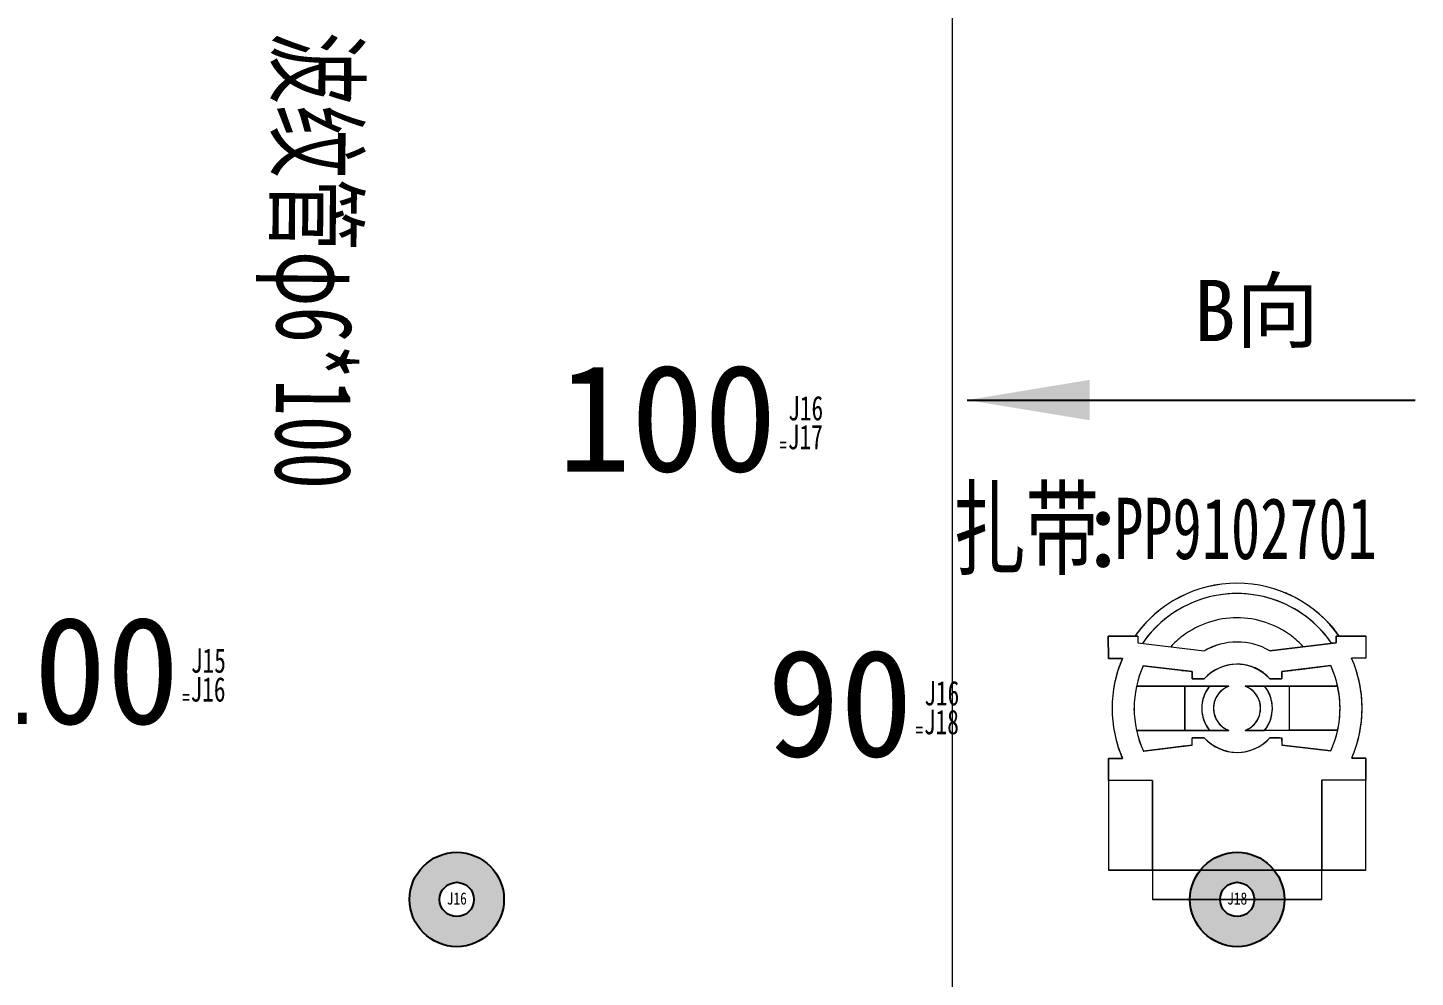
# Model space of a CAD drawing. Header units: millimetres. Extents: x -2653 to 6698, y -4403 to -42.
# Drawn here: x 704.39 to 749.68, y -892.81 to -861.83 of the extents above; entities that cross this region are included whole.
import ezdxf
from ezdxf.enums import TextEntityAlignment as Align

# ---------------------------------------------------------------- set-up
doc = ezdxf.new("R2010")
doc.units = ezdxf.units.MM
doc.header["$MEASUREMENT"] = 0
for name, color, linetype in [('DIM', 6, 'Continuous'), ('文字', 3, 'Continuous'), ('管-供应商', 43, 'Continuous'), ('管-内径', 2, 'Continuous'), ('管-名称', 59, 'Continuous'), ('管-外径', 6, 'Continuous'), ('管-编码', 58, 'Continuous'), ('节点长度', 1, 'Continuous'), ('节点长度-L', 32, 'Continuous'), ('轮廓线', 7, 'Continuous'), ('附件-供应商', 43, 'Continuous'), ('附件-名称', 53, 'Continuous'), ('附件-数量', 21, 'Continuous'), ('附件-编码', 52, 'Continuous')]:
    doc.layers.add(name, color=color, linetype=linetype)
for name, color, linetype, plot in [('供方编码', 51, 'Continuous', False), ('备注', 4, 'Continuous', False), ('管-ID', 7, 'Continuous', False), ('管-L', 38, 'Continuous', False), ('管-不打印', 2, 'Continuous', False), ('管-位置', 18, 'Continuous', False), ('管-单位', 2, 'Continuous', False), ('管-工位', 4, 'Continuous', False), ('管-开口', 64, 'Continuous', False), ('管-数量', 6, 'Continuous', False), ('管-类别', 56, 'Continuous', False), ('管-规格', 56, 'Continuous', False), ('管-重叠值', 49, 'Continuous', False), ('管-颜色', 14, 'Continuous', False), ('节点长度-E1', 53, 'Continuous', False), ('节点长度-E2', 53, 'Continuous', False), ('节点长度-不打印', 14, 'Continuous', False), ('附件-不打印', 2, 'Continuous', False), ('隐藏-节点长度辅助', 202, 'Continuous', False), ('隐藏-辅助信息', 3, 'Continuous', False)]:
    doc.layers.add(name, color=color, linetype=linetype, plot=plot)
doc.styles.add('CL', font='', dxfattribs={"height": 2})
doc.styles.get("Standard").update_dxf_attribs({"font": 'txt', "bigfont": 'gbcbig.shx'})
doc.styles.get('CL').set_extended_font_data('SimSun')
doc.dimstyles.get("Standard").update_dxf_attribs({"dimtxt": 10, "dimasz": 0.18, "dimexe": 0.18, "dimexo": 0.0625, "dimgap": 0.09, "dimtad": 0, "dimtih": 1, "dimtoh": 1, "dimdec": 4, "dimzin": 0, "dimdsep": 46, "dimtxsty": 'Standard', "dimcen": 0.09, "dimadec": 0, "dimazin": 0, "dimtfac": 1, "dimtdec": 4, "dimtofl": 0, "dimtmove": 0, "dimatfit": 3, "dimfxl": 1, "dimtolj": 1, "dimtzin": 0, "dimarcsym": 0})

# ---------------------------------------------------------------- blocks, each defined once
blk = doc.blocks.new('附件')
at = {"layer": '文字', "color": 3, "style": 'CL'}
blk.add_text(':', height=2.5, dxfattribs=at).set_placement((-3.788, -0.382), align=Align.MIDDLE_CENTER)
at = {"layer": '附件-不打印', "color": 3, "style": 'CL', "width": 0.7, "flags": 5}
for tag, p in [('范围', (-8.485, -1.318)), ('工位', (-6.896, -1.318)), ('位置', (-5.306, -1.318)), ('供方编码', (-8.485, -1.616))]:
    blk.add_attdef(tag, text='', height=0.2, dxfattribs=at).set_placement(p, align=Align.MIDDLE_CENTER)
at = {"layer": '附件-不打印', "color": 1, "style": 'CL'}
for tag, width, flags, p in [('单位', 0.6, 1, (-3.717, -1.318)), ('选项', 0.7, 13, (-6.896, -1.616)), ('备注', 0.7, 5, (-5.306, -1.616)), ('规格', 0.7, 5, (-3.717, -1.616))]:
    blk.add_attdef(tag, text='', height=0.2, dxfattribs=dict(at, width=width, flags=flags)).set_placement(p, align=Align.MIDDLE_CENTER)
at = {"layer": '附件-供应商', "color": 3, "style": 'CL', "width": 0.7, "flags": 8}
blk.add_attdef('供应商', text='', height=2.5, dxfattribs=at).set_placement((-13.399, -0.419), align=Align.MIDDLE_RIGHT)
at = {"layer": '附件-名称', "color": 3, "style": 'CL', "width": 0.7, "flags": 4}
blk.add_attdef('名称', text='', height=2.5, dxfattribs=at).set_placement((-3.92, -0.382), align=Align.MIDDLE_RIGHT)
at = {"layer": '附件-数量', "color": 2, "style": 'CL', "width": 0.7, "flags": 2}
blk.add_attdef('*', text='', height=1, dxfattribs=at).set_placement((15.719, -0.382), align=Align.MIDDLE_CENTER)
at = {"layer": '附件-数量', "color": 2, "style": 'CL', "width": 0.7, "flags": 4}
blk.add_attdef('数量', text='', height=1.2, dxfattribs=at).set_placement((16.072, -0.382), align=Align.MIDDLE_LEFT)
at = {"layer": '附件-编码', "color": 2, "style": 'CL', "width": 0.7, "flags": 4}
blk.add_attdef('编码', text='', height=2.5, dxfattribs=at).set_placement((-3.651, -0.382), align=Align.MIDDLE_LEFT)
blk = doc.blocks.new('ZDS143X5')
at = {"color": 7, "lineweight": 0, "ltscale": 0.005122}
blk.add_line((959.016, 664.952), (959.081, 664.877), dxfattribs=at)
at = {"color": 7, "lineweight": 0, "ltscale": 0.003894}
blk.add_line((959.081, 664.877), (959.128, 664.82), dxfattribs=at)
at = {"color": 7, "lineweight": 0, "ltscale": 0.002816}
blk.add_line((959.121, 664.829), (959.154, 664.787), dxfattribs=at)
at = {"color": 7, "lineweight": 0, "ltscale": 0.05}
for p, q in [((951.756, 664.599), (952.716, 664.6)), ((951.756, 664.599), (952.716, 664.6)), ((951.756, 664.599), (952.716, 664.6)), ((952.717, 664.6), (951.757, 664.599)), ((959.197, 664.605), (960.157, 664.606)), ((959.197, 664.605), (960.157, 664.606)), ((959.197, 664.605), (960.157, 664.606)), ((960.157, 664.606), (959.197, 664.605))]:
    blk.add_line(p, q, dxfattribs=at)
at = {"color": 7, "lineweight": 0, "ltscale": 0.045113}
for p, q in [((951.756, 664.599), (952.622, 664.6)), ((959.29, 664.605), (960.156, 664.606))]:
    blk.add_line(p, q, dxfattribs=at)
at = {"color": 7, "lineweight": 0, "ltscale": 0.037491}
blk.add_line((951.757, 663.879), (951.756, 664.599), dxfattribs=at)
at = {"color": 7, "lineweight": 0, "ltscale": 0.037502}
blk.add_line((951.756, 664.599), (951.757, 663.879), dxfattribs=at)
blk.add_line((951.756, 664.599), (951.757, 663.879), dxfattribs=at)
at = {"color": 7, "lineweight": 0, "ltscale": 0.0375}
for p, q in [((951.757, 663.879), (951.757, 664.599)), ((951.757, 663.879), (951.757, 664.599)), ((951.757, 663.879), (951.757, 664.599)), ((960.157, 664.606), (960.157, 663.886)), ((960.157, 664.606), (960.157, 663.886)), ((960.157, 664.606), (960.157, 663.886)), ((951.76, 659.895), (951.759, 660.615)), ((951.76, 659.895), (951.76, 660.615)), ((951.76, 660.615), (951.76, 659.895)), ((951.76, 660.615), (951.76, 659.895)), ((951.76, 659.895), (951.76, 660.615)), ((951.76, 659.895), (951.76, 660.615)), ((960.16, 660.622), (960.16, 659.902)), ((960.16, 659.902), (960.16, 660.622)), ((960.16, 660.622), (960.16, 659.902)), ((960.16, 659.902), (960.16, 660.622)), ((960.16, 660.622), (960.16, 659.902))]:
    blk.add_line(p, q, dxfattribs=at)
at = {"color": 7, "lineweight": 0, "ltscale": 0.003705}
blk.add_line((952.694, 664.6), (952.623, 664.6), dxfattribs=at)
at = {"color": 7, "lineweight": 0, "ltscale": 0.011093}
blk.add_line((952.717, 664.6), (952.717, 664.387), dxfattribs=at)
at = {"color": 7, "lineweight": 0, "ltscale": 0.011089}
for p, q in [((952.717, 664.6), (952.717, 664.387)), ((952.717, 664.6), (952.717, 664.387)), ((952.717, 664.6), (952.717, 664.387)), ((959.196, 664.605), (959.197, 664.392)), ((959.197, 664.392), (959.197, 664.605))]:
    blk.add_line(p, q, dxfattribs=at)
at = {"color": 7, "lineweight": 0, "ltscale": 0.113944}
for p, q in [((952.717, 664.387), (954.889, 664.127)), ((952.717, 664.387), (954.889, 664.127)), ((952.717, 664.387), (954.889, 664.127)), ((959.197, 664.392), (957.025, 664.129)), ((957.025, 664.129), (959.197, 664.392)), ((957.025, 664.129), (959.197, 664.392)), ((957.025, 664.129), (959.197, 664.392))]:
    blk.add_line(p, q, dxfattribs=at)
at = {"color": 7, "lineweight": 0, "ltscale": 0.113943}
blk.add_line((952.717, 664.387), (954.889, 664.127), dxfattribs=at)
at = {"color": 7, "lineweight": 0, "ltscale": 0.004282}
blk.add_line((955.957, 664.411), (955.874, 664.409), dxfattribs=at)
at = {"color": 7, "lineweight": 0, "ltscale": 0.008021}
blk.add_line((959.196, 664.392), (959.043, 664.374), dxfattribs=at)
at = {"color": 7, "lineweight": 0, "ltscale": 0.011087}
blk.add_line((959.197, 664.392), (959.196, 664.605), dxfattribs=at)
blk.add_line((959.197, 664.392), (959.196, 664.605), dxfattribs=at)
blk.add_line((959.197, 664.392), (959.196, 664.605), dxfattribs=at)
at = {"color": 7, "lineweight": 0, "ltscale": 0.004887}
blk.add_line((959.29, 664.605), (959.196, 664.605), dxfattribs=at)
at = {"color": 7, "lineweight": 0, "ltscale": 0.037505}
blk.add_line((960.157, 664.606), (960.157, 663.886), dxfattribs=at)
at = {"color": 7, "lineweight": 0, "ltscale": 0.023988}
for p, q in [((952.218, 663.88), (951.757, 663.879)), ((951.757, 663.879), (952.217, 663.88))]:
    blk.add_line(p, q, dxfattribs=at)
at = {"color": 7, "lineweight": 0, "ltscale": 0.023991}
for p, q in [((952.218, 663.88), (951.757, 663.879)), ((952.218, 663.88), (951.757, 663.879)), ((952.218, 663.88), (951.757, 663.879)), ((960.157, 663.886), (959.696, 663.886)), ((960.157, 663.886), (959.696, 663.886)), ((960.157, 663.886), (959.696, 663.886)), ((952.22, 660.616), (951.759, 660.615)), ((951.76, 660.615), (952.22, 660.616)), ((951.76, 660.615), (952.22, 660.616)), ((951.76, 660.615), (952.22, 660.616)), ((959.699, 660.622), (960.16, 660.622)), ((959.699, 660.622), (960.16, 660.622)), ((959.699, 660.622), (960.16, 660.622))]:
    blk.add_line(p, q, dxfattribs=at)
at = {"color": 7, "lineweight": 0, "ltscale": 0.00149}
blk.add_line((955.298, 664.307), (955.271, 664.298), dxfattribs=at)
at = {"color": 7, "lineweight": 0, "ltscale": 0.023998}
for p, q in [((960.157, 663.886), (959.696, 663.886)), ((959.699, 660.622), (960.16, 660.622))]:
    blk.add_line(p, q, dxfattribs=at)
at = {"color": 7, "lineweight": 0, "ltscale": 0.083626}
for p, q in [((954.493, 663.45), (952.899, 663.64)), ((954.493, 663.45), (952.899, 663.64)), ((954.493, 663.45), (952.899, 663.64)), ((952.899, 663.64), (954.493, 663.449)), ((957.421, 663.452), (959.015, 663.645)), ((959.015, 663.645), (957.421, 663.452)), ((959.015, 663.645), (957.421, 663.452)), ((959.015, 663.645), (957.421, 663.452)), ((952.901, 660.856), (954.495, 661.049)), ((952.901, 660.856), (954.495, 661.049)), ((954.495, 661.049), (952.901, 660.856)), ((952.901, 660.856), (954.495, 661.049)), ((957.423, 661.052), (959.018, 660.861)), ((957.423, 661.052), (959.018, 660.861)), ((959.018, 660.861), (957.423, 661.052)), ((957.423, 661.052), (959.018, 660.861))]:
    blk.add_line(p, q, dxfattribs=at)
at = {"color": 7, "lineweight": 0, "ltscale": 0.026441}
blk.add_line((952.899, 663.64), (953.403, 663.58), dxfattribs=at)
blk.add_line((952.899, 663.64), (953.403, 663.58), dxfattribs=at)
blk.add_line((952.899, 663.64), (953.403, 663.58), dxfattribs=at)
at = {"color": 7, "lineweight": 0, "ltscale": 0.027111}
blk.add_line((953.403, 663.58), (953.92, 663.517), dxfattribs=at)
blk.add_line((953.403, 663.58), (953.92, 663.517), dxfattribs=at)
blk.add_line((953.403, 663.58), (953.92, 663.517), dxfattribs=at)
at = {"color": 7, "lineweight": 0, "ltscale": 0.012103}
blk.add_line((953.92, 663.517), (954.151, 663.49), dxfattribs=at)
blk.add_line((953.92, 663.517), (954.151, 663.49), dxfattribs=at)
blk.add_line((953.92, 663.517), (954.151, 663.49), dxfattribs=at)
at = {"color": 7, "lineweight": 0, "ltscale": 0.001674}
blk.add_line((954.15, 663.491), (954.177, 663.472), dxfattribs=at)
at = {"color": 7, "lineweight": 0, "ltscale": 0.000878}
blk.add_line((954.187, 663.486), (954.177, 663.472), dxfattribs=at)
at = {"color": 7, "lineweight": 0, "ltscale": 0.016096}
blk.add_line((954.186, 663.486), (954.493, 663.449), dxfattribs=at)
blk.add_line((954.186, 663.486), (954.493, 663.449), dxfattribs=at)
blk.add_line((954.186, 663.486), (954.493, 663.449), dxfattribs=at)
at = {"color": 7, "lineweight": 0, "ltscale": 0.0125}
for p, q in [((954.493, 663.45), (954.494, 663.21)), ((954.494, 663.209), (954.493, 663.449)), ((954.494, 663.209), (954.493, 663.449)), ((954.494, 663.209), (954.493, 663.449)), ((957.422, 663.212), (957.421, 663.452)), ((957.421, 663.452), (957.422, 663.212)), ((957.421, 663.452), (957.422, 663.212)), ((957.421, 663.452), (957.422, 663.212)), ((954.495, 661.049), (954.495, 661.289)), ((954.495, 661.049), (954.495, 661.289)), ((954.495, 661.049), (954.495, 661.289)), ((957.423, 661.292), (957.423, 661.052)), ((957.423, 661.292), (957.423, 661.052)), ((957.423, 661.292), (957.423, 661.052))]:
    blk.add_line(p, q, dxfattribs=at)
at = {"color": 7, "lineweight": 0, "ltscale": 0.001276}
blk.add_line((954.493, 663.449), (954.493, 663.425), dxfattribs=at)
blk.add_line((954.493, 663.449), (954.493, 663.425), dxfattribs=at)
blk.add_line((954.493, 663.449), (954.493, 663.425), dxfattribs=at)
at = {"color": 7, "lineweight": 0, "ltscale": 0.016089}
blk.add_line((957.421, 663.452), (957.728, 663.489), dxfattribs=at)
blk.add_line((957.421, 663.452), (957.728, 663.489), dxfattribs=at)
blk.add_line((957.421, 663.452), (957.728, 663.489), dxfattribs=at)
at = {"color": 7, "lineweight": 0, "ltscale": 0.000883}
blk.add_line((957.738, 663.475), (957.728, 663.489), dxfattribs=at)
at = {"color": 7, "lineweight": 0, "ltscale": 0.001685}
blk.add_line((957.764, 663.493), (957.738, 663.475), dxfattribs=at)
at = {"color": 7, "lineweight": 0, "ltscale": 0.012083}
blk.add_line((957.764, 663.493), (957.995, 663.521), dxfattribs=at)
blk.add_line((957.764, 663.493), (957.995, 663.521), dxfattribs=at)
blk.add_line((957.764, 663.493), (957.995, 663.521), dxfattribs=at)
at = {"color": 7, "lineweight": 0, "ltscale": 0.0271}
blk.add_line((957.995, 663.521), (958.511, 663.584), dxfattribs=at)
blk.add_line((957.995, 663.521), (958.511, 663.584), dxfattribs=at)
blk.add_line((957.995, 663.521), (958.511, 663.584), dxfattribs=at)
at = {"color": 7, "lineweight": 0, "ltscale": 0.01763}
blk.add_line((958.511, 663.584), (958.847, 663.625), dxfattribs=at)
blk.add_line((958.511, 663.584), (958.847, 663.625), dxfattribs=at)
blk.add_line((958.511, 663.584), (958.847, 663.625), dxfattribs=at)
at = {"color": 7, "lineweight": 0, "ltscale": 0.133297}
blk.add_line((955.235, 662.97), (952.676, 662.968), dxfattribs=at)
blk.add_line((955.235, 662.97), (952.676, 662.968), dxfattribs=at)
at = {"color": 7, "lineweight": 0, "ltscale": 0.082187}
for p, q in [((952.676, 662.968), (954.254, 662.969)), ((954.254, 662.969), (952.676, 662.968)), ((952.676, 662.968), (954.254, 662.969)), ((952.677, 661.528), (954.255, 661.529)), ((954.255, 661.529), (952.677, 661.528)), ((954.255, 661.529), (952.677, 661.528))]:
    blk.add_line(p, q, dxfattribs=at)
at = {"color": 7, "lineweight": 0, "ltscale": 0.041913}
for p, q in [((954.254, 662.969), (955.059, 662.97)), ((954.254, 662.969), (955.059, 662.97)), ((955.058, 662.97), (954.254, 662.969)), ((957.662, 662.972), (956.857, 662.971)), ((957.662, 662.972), (956.857, 662.971)), ((956.857, 662.971), (957.662, 662.972)), ((956.857, 662.971), (957.662, 662.972)), ((955.059, 661.53), (954.255, 661.529)), ((954.255, 661.529), (955.06, 661.53)), ((955.059, 661.53), (954.255, 661.529)), ((957.663, 661.532), (956.858, 661.531)), ((956.858, 661.531), (957.663, 661.532)), ((957.663, 661.532), (956.858, 661.531))]:
    blk.add_line(p, q, dxfattribs=at)
at = {"color": 7, "lineweight": 0, "ltscale": 0.075}
for p, q in [((954.255, 661.529), (954.254, 662.969)), ((954.254, 662.969), (954.255, 661.529)), ((954.255, 661.529), (954.254, 662.969)), ((954.254, 662.969), (954.255, 661.529)), ((957.662, 662.972), (957.663, 661.532)), ((957.662, 662.972), (957.663, 661.532)), ((953.2, 659.897), (951.76, 659.895)), ((953.2, 659.897), (951.76, 659.895)), ((953.2, 659.897), (951.76, 659.895)), ((953.2, 659.896), (951.76, 659.895)), ((960.16, 659.902), (958.72, 659.901)), ((960.16, 659.902), (958.72, 659.901)), ((960.16, 659.902), (958.72, 659.901)), ((960.16, 659.902), (958.72, 659.901)), ((951.763, 656.967), (953.203, 656.968))]:
    blk.add_line(p, q, dxfattribs=at)
at = {"color": 7, "lineweight": 0, "ltscale": 0.074998}
for p, q in [((954.255, 661.529), (954.254, 662.969)), ((954.255, 661.529), (954.254, 662.969)), ((958.722, 656.973), (960.162, 656.974)), ((960.162, 656.974), (958.722, 656.973))]:
    blk.add_line(p, q, dxfattribs=at)
at = {"color": 7, "lineweight": 0, "ltscale": 0.075002}
blk.add_line((954.254, 662.969), (954.255, 661.529), dxfattribs=at)
blk.add_line((954.254, 662.969), (954.255, 661.529), dxfattribs=at)
at = {"color": 7, "lineweight": 0, "ltscale": 0.020348}
for p, q in [((954.494, 663.209), (954.884, 663.21)), ((954.884, 663.21), (954.494, 663.209)), ((954.884, 663.21), (954.494, 663.209)), ((954.884, 663.21), (954.494, 663.209)), ((957.031, 663.211), (957.422, 663.212)), ((957.422, 663.212), (957.031, 663.211)), ((957.422, 663.212), (957.031, 663.211)), ((957.422, 663.212), (957.031, 663.211)), ((954.495, 661.289), (954.886, 661.29)), ((954.495, 661.289), (954.886, 661.29)), ((954.495, 661.289), (954.886, 661.29)), ((957.032, 661.291), (957.423, 661.292)), ((957.032, 661.291), (957.423, 661.292)), ((957.032, 661.291), (957.423, 661.292)), ((957.032, 661.291), (957.423, 661.292))]:
    blk.add_line(p, q, dxfattribs=at)
at = {"color": 7, "lineweight": 0, "ltscale": 0.019787}
blk.add_line((954.494, 663.209), (954.874, 663.21), dxfattribs=at)
blk.add_line((954.494, 663.209), (954.874, 663.21), dxfattribs=at)
blk.add_line((954.494, 663.209), (954.874, 663.21), dxfattribs=at)
at = {"color": 7, "lineweight": 0, "ltscale": 0.001388}
blk.add_line((955.042, 662.949), (955.059, 662.97), dxfattribs=at)
blk.add_line((955.042, 662.949), (955.059, 662.97), dxfattribs=at)
at = {"color": 7, "lineweight": 0, "ltscale": 0.032918}
for p, q in [((955.69, 662.97), (955.058, 662.97)), ((955.059, 662.97), (955.691, 662.97)), ((955.059, 662.97), (955.691, 662.97)), ((956.857, 662.971), (956.225, 662.971)), ((956.225, 662.971), (956.857, 662.971)), ((956.857, 662.971), (956.225, 662.971)), ((956.225, 662.971), (956.857, 662.971)), ((955.06, 661.53), (955.692, 661.53)), ((955.692, 661.53), (955.06, 661.53)), ((955.692, 661.53), (955.06, 661.53)), ((956.858, 661.531), (956.226, 661.531)), ((956.226, 661.531), (956.858, 661.531)), ((956.858, 661.531), (956.226, 661.531))]:
    blk.add_line(p, q, dxfattribs=at)
at = {"color": 7, "lineweight": 0, "ltscale": 0.023722}
for p, q in [((955.69, 662.971), (955.235, 662.97)), ((955.236, 661.53), (955.692, 661.53)), ((956.226, 661.531), (956.682, 661.531))]:
    blk.add_line(p, q, dxfattribs=at)
at = {"color": 7, "lineweight": 0, "ltscale": 0.13329}
blk.add_line((959.24, 662.973), (956.68, 662.971), dxfattribs=at)
blk.add_line((959.24, 662.973), (956.68, 662.971), dxfattribs=at)
at = {"color": 7, "lineweight": 0, "ltscale": 0.000404}
blk.add_line((956.862, 662.965), (956.857, 662.971), dxfattribs=at)
blk.add_line((956.862, 662.965), (956.857, 662.971), dxfattribs=at)
at = {"color": 7, "lineweight": 0, "ltscale": 0.019016}
blk.add_line((957.056, 663.212), (957.421, 663.211), dxfattribs=at)
blk.add_line((957.056, 663.212), (957.421, 663.211), dxfattribs=at)
blk.add_line((957.056, 663.212), (957.421, 663.211), dxfattribs=at)
at = {"color": 7, "lineweight": 0, "ltscale": 0.082183}
for p, q in [((959.239, 662.973), (957.662, 662.972)), ((959.239, 662.973), (957.662, 662.972)), ((959.241, 661.533), (957.663, 661.532)), ((957.663, 661.532), (959.241, 661.533)), ((959.241, 661.533), (957.663, 661.532))]:
    blk.add_line(p, q, dxfattribs=at)
at = {"color": 7, "lineweight": 0, "ltscale": 0.082184}
blk.add_line((957.662, 662.972), (959.24, 662.973), dxfattribs=at)
blk.add_line((957.662, 662.972), (959.24, 662.973), dxfattribs=at)
at = {"color": 7, "lineweight": 0, "ltscale": 0.075006}
blk.add_line((957.662, 662.972), (957.663, 661.532), dxfattribs=at)
blk.add_line((957.662, 662.972), (957.663, 661.532), dxfattribs=at)
at = {"color": 7, "lineweight": 0, "ltscale": 0.003128}
blk.add_line((952.599, 662.188), (952.598, 662.248), dxfattribs=at)
at = {"color": 7, "lineweight": 0, "ltscale": 0.001335}
blk.add_line((956.689, 662.016), (956.681, 661.991), dxfattribs=at)
blk.add_line((956.689, 662.016), (956.681, 661.991), dxfattribs=at)
at = {"color": 7, "lineweight": 0, "ltscale": 0.012503}
blk.add_line((954.495, 661.049), (954.495, 661.29), dxfattribs=at)
at = {"color": 7, "lineweight": 0, "ltscale": 0.020354}
blk.add_line((954.495, 661.289), (954.886, 661.29), dxfattribs=at)
at = {"color": 7, "lineweight": 0, "ltscale": 0.019826}
blk.add_line((954.876, 661.29), (954.495, 661.289), dxfattribs=at)
at = {"color": 7, "lineweight": 0, "ltscale": 0.001112}
blk.add_line((954.495, 661.289), (954.495, 661.268), dxfattribs=at)
at = {"color": 7, "lineweight": 0, "ltscale": 0.001135}
blk.add_line((955.024, 661.576), (955.037, 661.559), dxfattribs=at)
blk.add_line((955.024, 661.576), (955.037, 661.559), dxfattribs=at)
at = {"color": 7, "lineweight": 0, "ltscale": 0.002689}
blk.add_line((955.692, 661.53), (955.644, 661.55), dxfattribs=at)
blk.add_line((955.692, 661.53), (955.644, 661.55), dxfattribs=at)
at = {"color": 7, "lineweight": 0, "ltscale": 0.002804}
blk.add_line((956.891, 661.574), (956.858, 661.531), dxfattribs=at)
blk.add_line((956.891, 661.574), (956.858, 661.531), dxfattribs=at)
at = {"color": 7, "lineweight": 0, "ltscale": 0.00254}
blk.add_line((956.888, 661.57), (956.858, 661.531), dxfattribs=at)
blk.add_line((956.888, 661.57), (956.858, 661.531), dxfattribs=at)
at = {"color": 7, "lineweight": 0, "ltscale": 0.016199}
blk.add_line((957.343, 661.292), (957.032, 661.292), dxfattribs=at)
at = {"color": 7, "lineweight": 0, "ltscale": 0.012506}
blk.add_line((957.423, 661.292), (957.423, 661.052), dxfattribs=at)
at = {"color": 7, "lineweight": 0, "ltscale": 0.005914}
blk.add_line((957.423, 661.178), (957.423, 661.292), dxfattribs=at)
at = {"color": 7, "lineweight": 0, "ltscale": 0.000533}
blk.add_line((952.901, 660.856), (952.911, 660.857), dxfattribs=at)
at = {"color": 7, "lineweight": 0, "ltscale": 0.072365}
blk.add_line((954.291, 661.025), (952.911, 660.857), dxfattribs=at)
at = {"color": 7, "lineweight": 0, "ltscale": 0.000479}
blk.add_line((955.959, 660.811), (955.969, 660.811), dxfattribs=at)
at = {"color": 7, "lineweight": 0, "ltscale": 0.083096}
blk.add_line((959.007, 660.862), (957.423, 661.052), dxfattribs=at)
at = {"color": 7, "lineweight": 0, "ltscale": 0.023994}
blk.add_line((951.76, 660.615), (952.22, 660.616), dxfattribs=at)
at = {"color": 7, "lineweight": 0, "ltscale": 0.001757}
blk.add_line((952.207, 660.647), (952.22, 660.616), dxfattribs=at)
blk.add_line((952.207, 660.647), (952.22, 660.616), dxfattribs=at)
at = {"color": 7, "lineweight": 0, "ltscale": 0.023993}
blk.add_line((960.159, 660.622), (959.699, 660.622), dxfattribs=at)
at = {"color": 7, "lineweight": 0, "ltscale": 0.075009}
blk.add_line((953.2, 659.896), (951.76, 659.895), dxfattribs=at)
at = {"color": 7, "lineweight": 0, "ltscale": 0.152501}
for p, q in [((951.76, 659.895), (951.762, 656.967)), ((951.76, 659.895), (951.762, 656.967)), ((951.76, 659.895), (951.762, 656.967)), ((953.2, 659.897), (953.203, 656.968)), ((958.72, 659.901), (958.723, 656.973)), ((958.72, 659.901), (958.723, 656.973)), ((958.72, 659.901), (958.723, 656.973)), ((960.162, 656.974), (960.16, 659.902))]:
    blk.add_line(p, q, dxfattribs=at)
at = {"color": 7, "lineweight": 0, "ltscale": 0.152499}
for p, q in [((953.203, 656.969), (953.2, 659.897)), ((953.203, 656.969), (953.2, 659.897)), ((953.203, 656.969), (953.2, 659.897)), ((958.723, 656.973), (958.72, 659.901)), ((960.162, 656.974), (960.16, 659.902)), ((960.162, 656.974), (960.16, 659.902))]:
    blk.add_line(p, q, dxfattribs=at)
at = {"color": 7, "lineweight": 0, "ltscale": 0.128944}
blk.add_line((960.162, 656.974), (960.16, 659.45), dxfattribs=at)
at = {"color": 7, "lineweight": 0, "ltscale": 0.06945}
blk.add_line((953.202, 656.969), (953.201, 658.302), dxfattribs=at)
at = {"color": 7, "lineweight": 0, "ltscale": 0.075003}
for p, q in [((953.202, 656.969), (951.762, 656.967)), ((951.762, 656.967), (953.202, 656.969))]:
    blk.add_line(p, q, dxfattribs=at)
at = {"color": 7, "lineweight": 0, "ltscale": 0.287499}
blk.add_line((958.722, 656.973), (953.202, 656.968), dxfattribs=at)
at = {"color": 7, "lineweight": 0, "ltscale": 0.049998}
for p, q in [((953.202, 656.968), (953.203, 656.008)), ((953.202, 656.968), (953.203, 656.008)), ((958.723, 656.013), (958.723, 656.973))]:
    blk.add_line(p, q, dxfattribs=at)
at = {"color": 7, "lineweight": 0, "ltscale": 0.2875}
blk.add_line((958.723, 656.973), (953.203, 656.968), dxfattribs=at)
blk.add_line((958.723, 656.973), (953.203, 656.968), dxfattribs=at)
blk.add_line((958.723, 656.973), (953.203, 656.968), dxfattribs=at)
at = {"color": 7, "lineweight": 0, "ltscale": 0.287494}
blk.add_line((953.203, 656.968), (958.722, 656.973), dxfattribs=at)
at = {"color": 7, "lineweight": 0, "ltscale": 0.287497}
for p, q in [((958.723, 656.973), (953.203, 656.968)), ((958.723, 656.013), (953.203, 656.008))]:
    blk.add_line(p, q, dxfattribs=at)
at = {"color": 7, "lineweight": 0, "ltscale": 0.074991}
blk.add_line((958.722, 656.973), (960.162, 656.974), dxfattribs=at)
at = {"color": 7, "lineweight": 0, "ltscale": 0.050002}
blk.add_line((958.723, 656.013), (958.722, 656.973), dxfattribs=at)
at = {"color": 7, "lineweight": 0, "ltscale": 0.287505}
blk.add_line((953.203, 656.008), (958.723, 656.013), dxfattribs=at)
at = {"color": 7, "lineweight": 0, "ltscale": 0.004105}
blk.add_line((953.203, 656.008), (953.282, 656.008), dxfattribs=at)
at = {"color": 7, "lineweight": 0}
for points in [[(957.031, 663.211), (956.854, 663.378), (956.65, 663.511), (956.428, 663.61), (956.193, 663.671), (955.951, 663.691), (955.709, 663.668), (955.475, 663.605), (955.253, 663.504), (955.056, 663.372), (954.884, 663.21)], [(954.886, 661.29), (955.063, 661.124), (955.266, 660.99), (955.489, 660.891), (955.724, 660.831), (955.966, 660.811), (956.208, 660.833), (956.442, 660.896), (956.664, 660.997), (956.86, 661.129), (957.033, 661.292)]]:
    blk.add_lwpolyline(points, dxfattribs=at)
for centre, radius, start, end in [((955.958, 662.251), 4.08, 90.0444, 144.843), ((955.958, 662.25), 4.08, 35.2516, 144.8396), ((955.958, 662.251), 4.08, 35.2466, 90.0454), ((955.958, 662.251), 3.745, 90.0444, 145.5596), ((955.962, 662.244), 3.753, 108.5714, 127.0376), ((955.959, 662.242), 3.753, 90.0629, 108.5255), ((955.957, 662.241), 3.755, 71.5646, 90.0256), ((955.958, 662.251), 3.745, 34.5301, 90.0454), ((955.954, 662.244), 3.753, 53.0569, 71.5194), ((955.977, 662.296), 4.032, 62.5566, 71.7883), ((955.977, 662.298), 4.03, 64.1685, 71.4315), ((955.965, 662.244), 3.754, 127.0768, 145.537), ((955.952, 662.244), 3.754, 34.556, 53.0182), ((955.899, 662.3), 4.003, 136.2633, 144.9275), ((955.962, 662.244), 2.96, 108.5772, 127.0364), ((955.959, 662.246), 2.958, 90.0624, 108.5341), ((955.957, 662.243), 2.96, 71.5609, 90.0209), ((955.956, 662.246), 2.958, 53.0592, 71.5278), ((955.998, 662.283), 4.029, 39.1998, 43.5619), ((955.994, 662.279), 4.035, 40.0908, 43.5452), ((956.024, 662.304), 3.996, 35.3126, 42.5092), ((956.009, 662.292), 4.015, 39.1957, 41.6412), ((956.03, 662.308), 3.988, 35.3084, 41.6736), ((956.045, 662.321), 3.969, 35.1398, 40.0967), ((956.051, 662.325), 3.961, 35.1377, 39.1999), ((955.961, 662.248), 2.957, 127.067, 137.1546), ((955.958, 662.251), 2.16, 90.0444, 119.6751), ((955.958, 662.251), 2.16, 90.0444, 119.6751), ((955.958, 662.251), 2.16, 90.0444, 119.6751), ((955.96, 662.245), 2.166, 90.0864, 119.6331), ((955.958, 662.251), 2.16, 60.4134, 90.0437), ((955.958, 662.251), 2.16, 60.4134, 90.0437), ((955.958, 662.251), 2.16, 60.4134, 90.0437), ((955.958, 662.263), 2.148, 87.5236, 90.043), ((955.957, 662.245), 2.166, 60.4554, 90.0017), ((955.957, 662.25), 2.954, 42.9172, 53.019), ((955.958, 662.251), 4.08, 156.4668, 180.0443), ((955.958, 662.251), 4.08, 156.4668, 180.0443), ((955.959, 662.25), 4.08, 156.4658, 203.6163), ((955.958, 662.251), 4.08, 156.4668, 180.0443), ((955.959, 662.25), 4.08, 156.4658, 203.6163), ((955.933, 662.262), 4.052, 156.4721, 161.6613), ((955.933, 662.262), 4.052, 156.4721, 161.6613), ((955.929, 662.264), 4.048, 156.4711, 161.3566), ((955.96, 662.247), 2.164, 108.5708, 119.6856), ((955.957, 662.251), 4.081, 336.4696, 23.6151), ((955.958, 662.251), 4.08, 0.0449, 23.6224), ((955.958, 662.251), 4.08, 0.0449, 23.6224), ((955.957, 662.251), 4.081, 336.4696, 23.6151), ((955.958, 662.251), 4.08, 0.0449, 23.6224), ((955.958, 662.251), 3.36, 155.5697, 180.0452), ((955.96, 662.251), 3.362, 155.5841, 204.5055), ((955.958, 662.251), 3.36, 155.5697, 180.0452), ((955.96, 662.251), 3.362, 155.5841, 204.5055), ((955.958, 662.251), 3.36, 155.5697, 180.0452), ((955.958, 662.251), 1.44, 90.0419, 138.2338), ((955.958, 662.251), 1.44, 90.0419, 138.2338), ((955.958, 662.251), 1.44, 90.0419, 138.2338), ((955.97, 662.225), 1.466, 91.5679, 136.6322), ((955.958, 662.251), 1.44, 41.8497, 90.0419), ((955.958, 662.251), 1.44, 41.8497, 90.0419), ((955.958, 662.251), 1.44, 41.8497, 90.0419), ((955.954, 662.236), 1.455, 59.3874, 89.422), ((955.954, 662.236), 1.455, 59.3874, 89.422), ((955.954, 662.236), 1.455, 59.3874, 89.422), ((955.947, 662.226), 1.465, 42.2776, 88.5233), ((955.97, 662.267), 1.42, 55.7659, 59.3006), ((955.97, 662.267), 1.42, 55.7659, 59.3006), ((955.97, 662.267), 1.42, 55.7659, 59.3006), ((955.956, 662.251), 3.362, 335.5905, 24.5049), ((955.958, 662.251), 3.36, 0.0461, 24.5193), ((955.958, 662.251), 3.36, 0.0461, 24.5193), ((955.956, 662.251), 3.362, 335.5905, 24.5049), ((955.958, 662.251), 3.36, 0.0461, 24.5193), ((955.966, 662.252), 3.352, 0.0169, 24.5507), ((955.958, 662.251), 1.152, 141.3655, 180.045), ((955.959, 662.251), 1.153, 141.381, 218.702), ((955.958, 662.251), 1.152, 141.3655, 180.045), ((955.959, 662.251), 1.153, 141.381, 218.702), ((955.958, 662.251), 0.768, 110.4162, 249.6824), ((955.958, 662.251), 0.768, 110.4117, 180.0499), ((955.958, 662.251), 0.768, 110.4162, 249.6824), ((955.958, 662.251), 0.768, 110.4117, 180.0499), ((955.958, 662.251), 0.768, 0.042, 69.6802), ((955.958, 662.251), 0.768, 290.4195, 69.6677), ((955.958, 662.251), 0.768, 0.042, 69.6802), ((955.958, 662.251), 0.768, 290.4195, 69.6677), ((955.958, 662.251), 1.153, 321.3826, 38.7032), ((955.958, 662.251), 1.152, 0.0447, 38.7287), ((955.958, 662.251), 1.152, 0.0443, 38.7262), ((955.958, 662.251), 1.153, 321.3826, 38.7032), ((955.958, 662.251), 1.152, 0.0443, 38.7262), ((955.958, 662.251), 1.152, 0.0447, 38.7287), ((955.947, 662.251), 3.371, 347.7131, 12.3801), ((955.954, 662.25), 3.365, 0.0549, 12.4119), ((955.954, 662.25), 3.365, 0.0549, 12.4119), ((955.947, 662.251), 3.371, 347.7131, 12.3801), ((955.966, 662.248), 1.16, 145.9047, 174.5572), ((955.966, 662.248), 1.16, 145.9047, 174.5572), ((955.975, 662.246), 1.169, 159.1012, 171.0946), ((955.975, 662.246), 1.169, 159.1012, 171.0946), ((955.962, 662.25), 1.155, 146.4389, 163.4293), ((955.962, 662.25), 1.155, 146.4389, 163.4293), ((955.958, 662.251), 1.152, 144.4817, 152.3465), ((955.958, 662.251), 1.152, 144.4817, 152.3465), ((955.959, 662.251), 0.769, 160.299, 199.7789), ((955.959, 662.251), 0.769, 160.299, 199.7789), ((955.971, 662.239), 0.785, 140.1709, 149.9523), ((955.971, 662.239), 0.785, 140.1709, 149.9523), ((955.97, 662.241), 0.783, 126.9346, 148.7851), ((955.97, 662.241), 0.783, 126.9346, 148.7851), ((955.967, 662.242), 0.781, 128.2574, 140.3034), ((955.968, 662.242), 0.78, 125.1455, 138.511), ((955.968, 662.242), 0.78, 125.1455, 138.511), ((955.947, 662.241), 0.782, 29.6772, 54.8941), ((955.947, 662.241), 0.782, 29.6772, 54.8941), ((955.947, 662.24), 0.783, 29.2408, 54.3401), ((955.947, 662.24), 0.783, 29.2408, 54.3401), ((955.956, 662.251), 0.77, 348.8441, 19.7624), ((955.956, 662.251), 0.77, 348.8441, 19.7624), ((955.946, 662.247), 1.165, 4.5312, 29.6026), ((955.946, 662.247), 1.165, 4.5312, 29.6026), ((955.945, 662.247), 1.165, 3.9144, 25.7069), ((955.945, 662.247), 1.165, 3.9144, 25.7069), ((955.924, 662.251), 4.046, 176.975, 182.1709), ((955.914, 662.251), 4.036, 177.0946, 182.3743), ((955.914, 662.251), 4.036, 177.0946, 182.3743), ((955.958, 662.251), 4.08, 180.0445, 203.622), ((955.958, 662.251), 4.08, 180.0445, 203.622), ((955.958, 662.251), 4.08, 180.0445, 203.622), ((956.009, 662.251), 3.411, 179.0885, 181.0134), ((956.009, 662.251), 3.411, 179.0885, 181.0134), ((955.958, 662.251), 3.36, 180.0454, 204.5209), ((955.958, 662.251), 3.36, 180.0454, 204.5209), ((955.958, 662.251), 3.36, 180.0454, 204.5209), ((955.958, 662.251), 1.152, 180.0451, 218.7246), ((955.958, 662.251), 1.152, 180.0451, 218.7246), ((955.963, 662.252), 1.157, 187.1778, 216.9012), ((955.963, 662.252), 1.157, 187.1778, 216.9012), ((955.974, 662.256), 1.168, 189.1355, 207.6315), ((955.974, 662.256), 1.168, 189.1355, 207.6315), ((955.96, 662.251), 0.769, 174.9779, 216.1348), ((955.96, 662.251), 0.769, 174.9779, 216.1348), ((955.958, 662.251), 0.768, 180.0466, 249.6848), ((955.958, 662.251), 0.768, 180.0466, 249.6848), ((955.962, 662.252), 0.772, 184.642, 204.4687), ((955.962, 662.252), 0.772, 184.642, 204.4687), ((955.958, 662.251), 0.768, 290.4068, 0.0451), ((955.958, 662.251), 0.768, 290.4068, 0.0451), ((955.953, 662.251), 0.773, 346.6733, 10.923), ((955.953, 662.251), 0.773, 346.6733, 10.923), ((955.958, 662.251), 1.152, 321.3623, 0.0442), ((955.958, 662.251), 1.152, 321.3623, 0.0442), ((955.948, 662.254), 1.162, 326.5837, 355.4203), ((955.948, 662.254), 1.162, 326.5837, 355.4203), ((955.958, 662.251), 1.152, 352.9745, 0.0455), ((955.958, 662.251), 1.152, 352.9745, 0.0455), ((955.958, 662.251), 3.36, 335.5727, 0.0459), ((955.958, 662.251), 3.36, 335.5727, 0.0459), ((955.958, 662.251), 3.36, 335.5727, 0.0459), ((955.961, 662.25), 3.357, 353.8474, 0.0533), ((955.961, 662.25), 3.357, 353.8474, 0.0533), ((955.958, 662.251), 4.08, 336.4672, 0.0447), ((955.958, 662.251), 4.08, 336.4672, 0.0447), ((955.958, 662.251), 4.08, 336.4672, 0.0447), ((955.958, 662.251), 1.152, 211.5272, 218.7292), ((955.958, 662.251), 1.152, 211.5272, 218.7292), ((955.962, 662.253), 0.772, 204.9114, 213.5762), ((955.962, 662.253), 0.772, 204.9114, 213.5762), ((955.966, 662.259), 0.779, 215.742, 237.0677), ((955.96, 662.255), 0.773, 232.0497, 243.9627), ((955.96, 662.255), 0.773, 232.0497, 243.9627), ((955.961, 662.255), 0.773, 235.2135, 243.9831), ((955.961, 662.255), 0.773, 235.2135, 243.9831), ((955.956, 662.253), 0.771, 290.5092, 340.1753), ((955.946, 662.261), 0.784, 305.6971, 329.4826), ((955.946, 662.261), 0.784, 305.6971, 329.4826), ((955.948, 662.26), 0.781, 311.6961, 331.0147), ((955.948, 662.26), 0.781, 311.6961, 331.0147), ((955.958, 662.251), 1.152, 321.3599, 345.2751), ((955.958, 662.251), 1.152, 321.3599, 345.2751), ((955.947, 662.254), 1.164, 329.7312, 348.8251), ((955.947, 662.254), 1.164, 329.7312, 348.8251), ((955.958, 662.251), 1.44, 221.8553, 270.0466), ((955.958, 662.251), 1.44, 221.8553, 270.0466), ((955.958, 662.251), 1.44, 221.8553, 270.0466), ((955.97, 662.276), 1.466, 223.717, 268.6149), ((955.96, 662.255), 0.772, 245.4307, 249.6533), ((955.96, 662.255), 0.772, 245.4307, 249.6533), ((955.958, 662.251), 1.44, 270.0466, 318.2376), ((955.958, 662.251), 1.44, 270.0466, 318.2376), ((955.958, 662.251), 1.44, 270.0466, 318.2376), ((955.958, 662.251), 1.441, 270.0594, 318.2208), ((955.947, 662.275), 1.465, 270.8873, 317.8201), ((955.921, 662.234), 4.039, 201.2871, 203.621), ((955.959, 662.254), 1.443, 246.0014, 259.0225)]:
    blk.add_arc(centre, radius, start, end, dxfattribs=at)
blk = doc.blocks.new('分支点')
at = {"layer": '轮廓线'}
h = blk.add_hatch(color=1, dxfattribs=at)
edge = h.paths.add_edge_path()
edge.add_arc((-0.001, 0.001), 1.54, 0, 360)
edge = h.paths.add_edge_path(flags=16)
edge.add_arc((-0.001, 0.001), 0.56, 0, 360)
at = {"layer": '轮廓线', "color": 1, "linetype": 'ByBlock', "lineweight": -2}
for radius in [1.54, 0.56]:
    blk.add_circle((-0.001, 0.001), radius, dxfattribs=at)
at = {"layer": '轮廓线', "color": 2, "style": 'CL', "width": 0.8}
blk.add_attdef('位置', text='', height=0.4, dxfattribs=at).set_placement((-0.002, 0.035), align=Align.MIDDLE_CENTER)
at = {"layer": '隐藏-辅助信息', "color": 1, "style": 'CL', "width": 0.8, "flags": 13}
blk.add_attdef('选项', text='', height=0.1, dxfattribs=at).set_placement((-0.002, -0.464), align=Align.MIDDLE_CENTER)
blk = doc.blocks.new('节点长度')
at = {"layer": '节点长度-E1', "color": 202, "ltscale": 0.5, "style": 'CL', "width": 0.7, "flags": 4}
blk.add_attdef('E1', text='', height=0.8, dxfattribs=at).set_placement((1.351, 0.931), align=Align.MIDDLE_LEFT)
at = {"layer": '节点长度-E2', "color": 202, "ltscale": 0.5, "style": 'CL', "width": 0.7, "flags": 4}
blk.add_attdef('E2', text='', height=0.8, dxfattribs=at).set_placement((1.339, -0.011), align=Align.MIDDLE_LEFT)
at = {"layer": '节点长度-L', "color": 1, "ltscale": 0.5, "style": 'CL', "flags": 4}
blk.add_attdef('L', text='', height=2, dxfattribs=at).set_placement((0.98, 0.612), align=Align.MIDDLE_RIGHT)
at = {"layer": '节点长度-不打印', "color": 202, "ltscale": 0.5, "style": 'CL', "width": 0.7}
blk.add_text('=', height=0.5, dxfattribs=at).set_placement((1.189, -0.273), align=Align.MIDDLE_CENTER)
at = {"layer": '节点长度-不打印', "color": 1, "style": 'CL', "width": 0.8, "flags": 13}
blk.add_attdef('选项', text='', height=0.1, dxfattribs=at).set_placement((0.334, -0.1), align=Align.MIDDLE_CENTER)
blk = doc.blocks.new('管')
at = {"layer": '供方编码', "color": 2, "style": 'CL', "width": 0.7, "flags": 1}
blk.add_attdef('供方编码', text='', height=0.25, dxfattribs=at).set_placement((-1.647, -0.675), align=Align.MIDDLE_LEFT)
at = {"layer": '备注', "color": 1, "style": 'CL', "width": 0.7, "flags": 1}
blk.add_attdef('备注', text='', height=0.25, dxfattribs=at).set_placement((-2.741, -1.353), align=Align.MIDDLE_RIGHT)
at = {"layer": '文字', "color": 3, "style": 'CL', "flags": 9}
for tag, p in [('材质', (-6.173, -3.095)), ('耐低温', (10.809, -3.095)), ('耐高温', (10.809, -5.892)), ('参照标准', (10.537, -9.025))]:
    blk.add_attdef(tag, text='', height=2, dxfattribs=at).set_placement(p, align=Align.MIDDLE_RIGHT)
at = {"layer": '管-ID', "color": 1, "style": 'CL', "width": 0.7, "flags": 5}
blk.add_attdef('ID', text='', height=0.2, dxfattribs=at).set_placement((0.885, -0.698), align=Align.MIDDLE_CENTER)
at = {"layer": '管-L', "color": 2, "style": 'CL', "width": 0.8, "flags": 4}
blk.add_attdef('L', text='', height=0.2, dxfattribs=at).set_placement((5.331, 0.036), align=Align.MIDDLE_LEFT)
at = {"layer": '管-不打印', "color": 1, "style": 'CL', "width": 0.7, "flags": 13}
blk.add_attdef('选项', text='', height=0.2, dxfattribs=at).set_placement((5.155, -1.31), align=Align.MIDDLE_CENTER)
at = {"layer": '管-位置', "color": 3, "style": 'CL', "width": 0.7, "flags": 1}
blk.add_attdef('位置', text='', height=0.25, dxfattribs=at).set_placement((-2.77, -1.067), align=Align.MIDDLE_RIGHT)
at = {"layer": '管-供应商', "color": 3, "style": 'CL', "width": 0.7, "flags": 9}
blk.add_attdef('供应商', text='', height=2.5, dxfattribs=at).set_placement((-12.131, -0.078), align=Align.MIDDLE_RIGHT)
at = {"layer": '管-内径', "color": 3, "style": 'CL', "flags": 9}
blk.add_attdef('内径', text='', height=2, dxfattribs=at).set_placement((-6.193, -5.424), align=Align.MIDDLE_RIGHT)
at = {"layer": '管-单位', "color": 2, "style": 'CL', "width": 0.6, "flags": 5}
blk.add_attdef('单位', text='', height=0.2, dxfattribs=at).set_placement((5.158, -0.698), align=Align.MIDDLE_CENTER)
at = {"layer": '管-名称', "color": 1, "style": 'CL', "width": 0.7, "flags": 5}
blk.add_attdef('名称', text='', height=2.5, dxfattribs=at).set_placement((-1.998, -0.002), align=Align.MIDDLE_RIGHT)
at = {"layer": '管-外径', "color": 3, "style": 'CL', "width": 0.7, "flags": 1}
blk.add_attdef('外径', text='', height=2.5, dxfattribs=at).set_placement((-11.467, -8.408), align=Align.MIDDLE_LEFT)
at = {"layer": '管-工位', "color": 3, "style": 'CL', "width": 0.7, "flags": 1}
blk.add_attdef('工位', text='', height=0.25, dxfattribs=at).set_placement((-2.309, -1.345), align=Align.MIDDLE_CENTER)
at = {"layer": '管-开口', "color": 3, "style": 'CL', "width": 0.7, "flags": 1}
blk.add_attdef('开口', text='', height=0.25, dxfattribs=at).set_placement((-4.502, -1.063), align=Align.MIDDLE_CENTER)
at = {"layer": '管-数量', "color": 2, "style": 'CL', "width": 0.8, "flags": 1}
blk.add_attdef('数量', text='', height=2.5, dxfattribs=at).set_placement((4.91, 0.034), align=Align.MIDDLE_LEFT)
at = {"layer": '管-类别', "color": 7, "style": 'CL', "width": 0.6, "flags": 5}
blk.add_attdef('类别', text='', height=0.2, dxfattribs=at).set_placement((1.954, -1.223), align=Align.MIDDLE_CENTER)
at = {"layer": '管-编码', "color": 2, "style": 'CL', "width": 0.7}
blk.add_attdef('编码', text='', height=2.5, dxfattribs=at).set_placement((-1.647, 0.064), align=Align.MIDDLE_LEFT)
at = {"layer": '管-规格', "color": 3, "style": 'CL', "width": 0.7, "flags": 1}
blk.add_attdef('规格', text='', height=0.25, dxfattribs=at).set_placement((-1.613, -1.366), align=Align.MIDDLE_LEFT)
at = {"layer": '管-重叠值', "color": 1, "style": 'CL', "width": 0.6, "flags": 5}
blk.add_attdef('重叠值', text='', height=0.2, dxfattribs=at).set_placement((4.09, -0.96), align=Align.MIDDLE_CENTER)
at = {"layer": '管-颜色', "color": 7, "style": 'CL', "width": 0.6, "flags": 5}
blk.add_attdef('颜色', text='', height=0.2, dxfattribs=at).set_placement((1.954, -0.96), align=Align.MIDDLE_CENTER)

msp = doc.modelspace()

# ---------------------------------------------------------------- linework, layer by layer
at = {"layer": '轮廓线', "color": 3, "lineweight": 0}
msp.add_line((734.567, -342.271), (734.567, -1142.271), dxfattribs=at)

# ---------------------------------------------------------------- block references
at = {"rotation": 269.4992701211902}
msp.add_blockref('管', (713.769, -863.6), dxfattribs=at).add_auto_attribs({'编码': '波纹管φ6*100'})
at = {"lineweight": -3}
ref = msp.add_blockref('节点长度', (727.86, -875.17), dxfattribs=at)
ref.add_attrib('L', '100', dxfattribs={"layer": '节点长度', "color": 1, "ltscale": 0.5, "height": 3.5, "style": 'CL'}).set_placement((728.84, -874.558), align=Align.MIDDLE_RIGHT)
ref.add_attrib('E1', 'J16', dxfattribs={"layer": '隐藏-节点长度辅助', "color": 202, "ltscale": 0.5, "height": 0.8, "style": 'CL', "width": 0.7}).set_placement((729.211, -874.239), align=Align.MIDDLE_LEFT)
ref.add_attrib('E2', 'J17', dxfattribs={"layer": '隐藏-节点长度辅助', "color": 202, "ltscale": 0.5, "height": 0.8, "style": 'CL', "width": 0.7}).set_placement((729.199, -875.181), align=Align.MIDDLE_LEFT)
ref = msp.add_blockref('附件', (743.277, -877.781))
ref.add_attrib('名称', '扎带', dxfattribs={"layer": '附件-名称', "color": 3, "height": 2.5, "style": 'CL', "width": 0.7, "flags": 4}).set_placement((739.353, -878.164), align=Align.MIDDLE_RIGHT)
ref.add_attrib('编码', 'PP9102701', dxfattribs={"layer": '附件-编码', "color": 2, "height": 2, "style": 'CL', "width": 0.7, "flags": 4}).set_placement((739.853, -878.164), align=Align.MIDDLE_LEFT)
msp.add_blockref('ZDS143X5', (-212.096, -1546.285))
ref = msp.add_blockref('节点长度', (708.367, -883.405), dxfattribs=at)
ref.add_attrib('L', '100', dxfattribs={"layer": '节点长度', "color": 1, "ltscale": 0.5, "height": 3.5, "style": 'CL'}).set_placement((709.347, -882.793), align=Align.MIDDLE_RIGHT)
ref.add_attrib('E1', 'J15', dxfattribs={"layer": '隐藏-节点长度辅助', "color": 202, "ltscale": 0.5, "height": 0.8, "style": 'CL', "width": 0.7}).set_placement((709.718, -882.474), align=Align.MIDDLE_LEFT)
ref.add_attrib('E2', 'J16', dxfattribs={"layer": '隐藏-节点长度辅助', "color": 202, "ltscale": 0.5, "height": 0.8, "style": 'CL', "width": 0.7}).set_placement((709.706, -883.416), align=Align.MIDDLE_LEFT)
ref = msp.add_blockref('节点长度', (732.302, -884.471), dxfattribs=at)
ref.add_attrib('L', '90', dxfattribs={"layer": '节点长度', "color": 1, "ltscale": 0.5, "height": 3.5, "style": 'CL'}).set_placement((733.282, -883.859), align=Align.MIDDLE_RIGHT)
ref.add_attrib('E1', 'J16', dxfattribs={"layer": '隐藏-节点长度辅助', "color": 202, "ltscale": 0.5, "height": 0.8, "style": 'CL', "width": 0.7}).set_placement((733.653, -883.54), align=Align.MIDDLE_LEFT)
ref.add_attrib('E2', 'J18', dxfattribs={"layer": '隐藏-节点长度辅助', "color": 202, "ltscale": 0.5, "height": 0.8, "style": 'CL', "width": 0.7}).set_placement((733.641, -884.482), align=Align.MIDDLE_LEFT)
ref = msp.add_blockref('分支点', (718.398, -890.274), dxfattribs=at)
ref.add_attrib('位置', 'J16', dxfattribs={"layer": '隐藏-辅助信息', "color": 2, "height": 0.4, "style": 'CL', "width": 0.8}).set_placement((718.397, -890.24), align=Align.MIDDLE_CENTER)
ref = msp.add_blockref('分支点', (743.867, -890.274), dxfattribs=at)
ref.add_attrib('位置', 'J18', dxfattribs={"layer": '隐藏-辅助信息', "color": 2, "height": 0.4, "style": 'CL', "width": 0.8}).set_placement((743.866, -890.24), align=Align.MIDDLE_CENTER)

# ---------------------------------------------------------------- texts
at = {"layer": '文字', "lineweight": -3, "insert": (742.454, -870.054), "char_height": 2, "width": 25.32458, "attachment_point": 1, "style": 'CL'}
msp.add_mtext('B向', dxfattribs=at)

# ---------------------------------------------------------------- leaders
at = {"layer": 'DIM', "lineweight": -3}
msp.add_leader([(735.049, -873.976), (749.678, -873.976)], dimstyle='Standard', override={"dimtxt": 2.5, "dimasz": 4, "dimexe": 1.25, "dimexo": 0.1, "dimgap": 0.625, "dimtad": 0, "dimtih": 0, "dimdec": 1, "dimzin": 8, "dimcen": 3, "dimclre": 256, "dimclrt": 256, "dimazin": 2, "dimtdec": 2, "dimtofl": 1, "dimtolj": 0, "dimtzin": 8}, dxfattribs=at)

doc.saveas('drawing.dxf')
